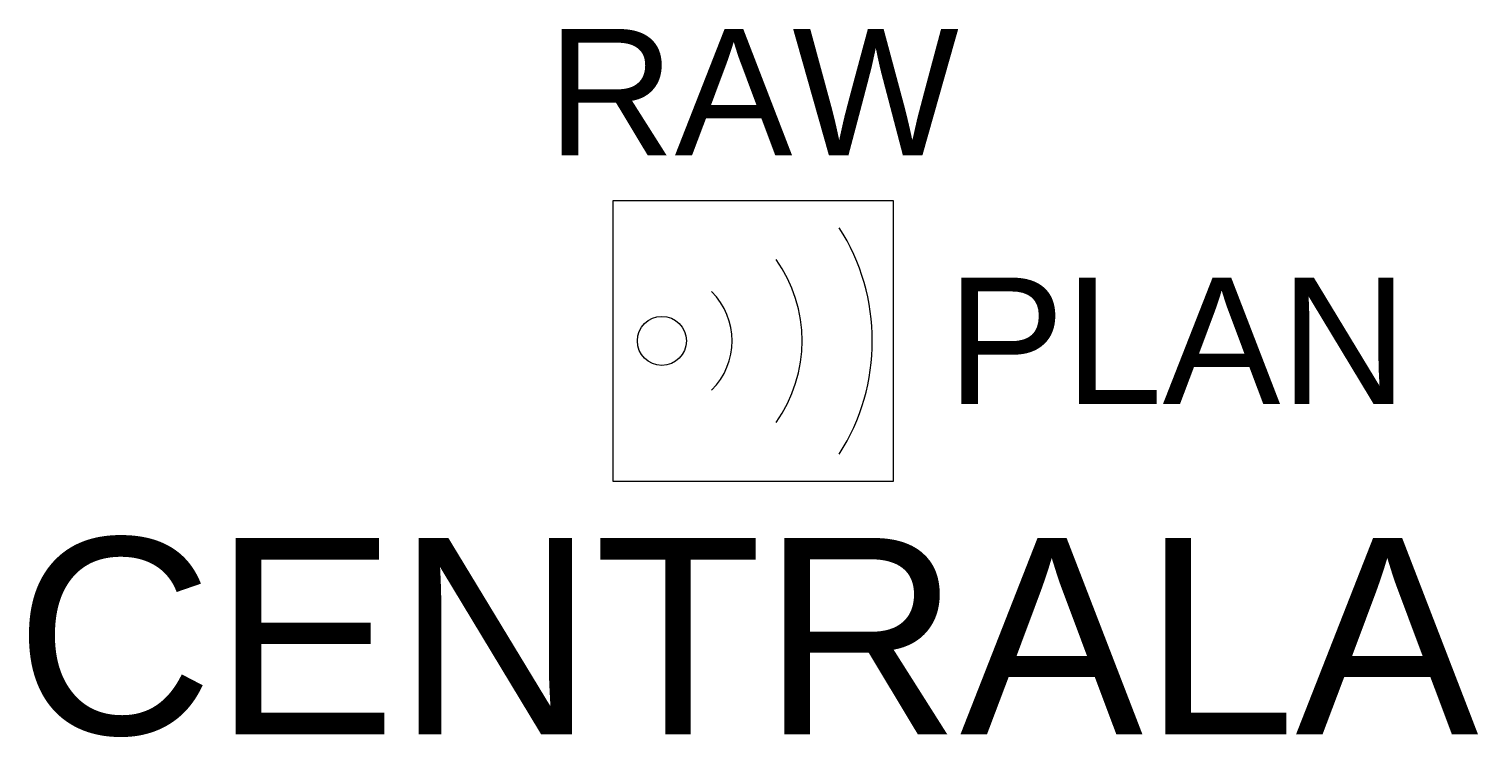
# Model space of a CAD drawing. Header units: millimetres. Extents: x -1032 to 1033, y -565 to 445.
import ezdxf
from ezdxf.enums import TextEntityAlignment as Align

# ---------------------------------------------------------------- set-up
doc = ezdxf.new("R2010")
doc.units = ezdxf.units.MM
doc.header["$LTSCALE"] = 0.25
doc.styles.add('opis_czujki', font='arial.ttf')
doc.styles.add('opis_czujki_2', font='arial.ttf')

msp = doc.modelspace()

# ---------------------------------------------------------------- texts
for tag, text, height, style, flags, p in [('RAW', 'XX', 180, 'opis_czujki_2', 9, (0, 354.9)), ('CENTRALA', 'xx', 280, 'opis_czujki', 8, (-9, -421.1))]:
    msp.add_attdef(tag, text=text, height=height, dxfattribs=dict(style=style, flags=flags)).set_placement(p, align=Align.MIDDLE_CENTER)
at = {"style": 'opis_czujki_2', "flags": 9}
msp.add_attdef('PLAN', (276.4, -89.8), 'xx', height=180, dxfattribs=at)

# ---------------------------------------------------------------- wipeouts: each hides what was drawn before it
msp.add_wipeout([(-200, 200), (200, 200), (200, -200), (-200, -200)])

# ---------------------------------------------------------------- next in the draw order: linework, layer by layer
msp.add_lwpolyline([(-200, -200), (200, -200), (200, 200), (-200, 200)], close=True)
msp.add_circle((-130, 0), 35)
for radius, start, end in [(300, 327.4451, 32.5549), (200, 324.4282, 35.5718), (100, 315.1896, 44.8104)]:
    msp.add_arc((-130, 0), radius, start, end)

doc.saveas('drawing.dxf')
